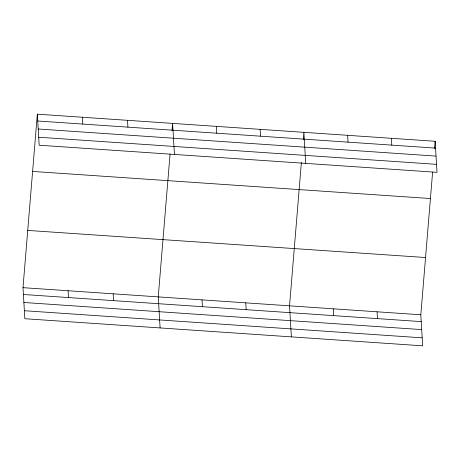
<?xml version="1.0" encoding="UTF-8"?>
<svg xmlns="http://www.w3.org/2000/svg" width="460" height="460" viewBox="0 0 460 460"><rect width="100%" height="100%" fill="white"/><g stroke="black" fill="none" stroke-linecap="round" stroke-linejoin="round"><path stroke-width="0.69" d="M432.613 172.057L420.819 314.778L422.665 345.822L24.846 318.717L23 287.667L37.335 114.178L435.154 141.283L437 172.333L39.18 145.222L37.335 114.178M170.05 154.163L158.257 296.884L160.103 327.934M172.005 130.548L172.592 123.389L174.438 154.439M301.392 162.397L289.541 305.831L291.381 336.881M303.284 139.495L303.876 132.336L305.722 163.386M434.562 148.436L435.154 141.283M37.743 121.003L435.562 148.108M38.214 128.995L436.034 156.101M38.703 137.23L436.523 164.335M32.602 171.43L430.422 198.536M27.732 230.414L425.552 257.525M23 287.667L420.819 314.778M23.408 294.492L421.228 321.603M23.88 302.49L421.699 329.596M24.369 310.724L422.188 337.83M391.397 138.299L391.799 145.124M377.062 311.794L377.464 318.619M347.633 135.32L348.042 142.146M333.299 308.815L333.707 315.641M260.113 129.358L260.521 136.183M245.778 302.847L246.186 309.672M216.355 126.373L216.758 133.199M202.02 299.868L202.423 306.693M127.506 120.319L127.914 127.144M113.171 293.813L113.58 300.639M82.42 117.248L82.829 124.073M68.086 290.743L68.494 297.568"/></g></svg>
